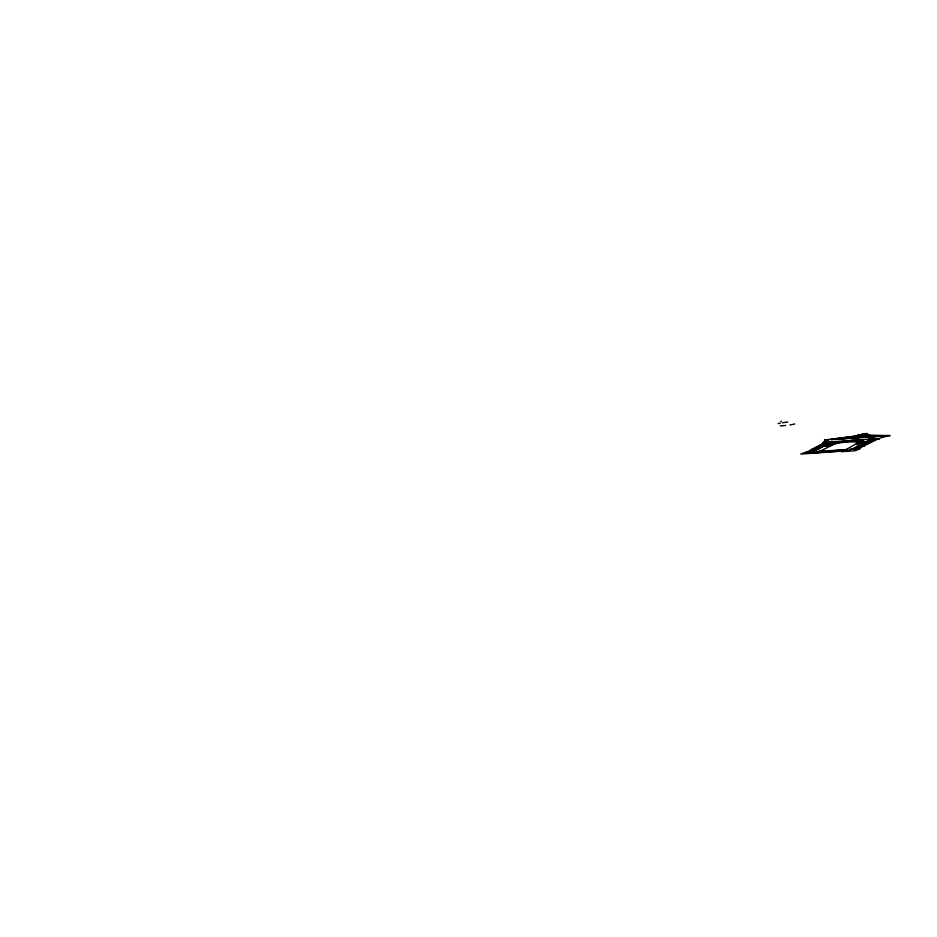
<?xml version="1.0" encoding="UTF-8"?>
<svg xmlns="http://www.w3.org/2000/svg" width="937" height="937" viewBox="0 0 937 937"><rect width="100%" height="100%" fill="white"/><g stroke="black" fill="none" stroke-linecap="round" stroke-linejoin="round"><path stroke-width="1.41" d="M856.933 437.192L860.869 436.63M854.064 437.333L854.591 437.017L853.9 437.321M869.852 436.478L865.167 436.982M857.636 435.307L866.807 433.573L864.851 433.972A14.43 1.956 -6.6 0 1 864.628 433.96L866.643 433.515M855.821 437.274L861.958 436.783L857.074 437.345L858.362 437.333M857.823 437.649L860.869 436.712M867.381 434.534L865.882 434.768M845.303 438.446L840.454 438.645L846.966 438.071M867.615 436.947L866.807 436.97L868.423 436.583M865.905 434.721L867.346 434.499L866.057 434.581A12.286 1.663 -6.6 0 1 865.776 434.592L862.918 435.061A4.58 0.621 -6.6 0 1 861.513 435.155L859.979 435.236M867.92 434.499L866.76 434.815L869.524 434.627L862.227 435.19M865.144 436.947L867.334 436.689L865.331 436.935M833.672 441.831L830.135 442.264L830.838 441.924M847.68 440.987L846.849 441.081M833.473 441.854L830.861 442.393M865.238 436.396L864.406 436.63A14.488 1.968 -6.6 0 1 862.192 437.04L860.716 437.263L861.841 437.099M860.658 436.771L855.868 437.392M846.088 450.908L846.205 450.802A15.941 2.167 -6.6 0 0 846.334 450.638L814.476 452.805M847.704 441.386L846.451 441.468M869.993 439.453L871.445 439.266L868.904 439.629L872.417 439.266A5.903 0.796 -6.6 0 1 875.322 439.031L879.433 438.692L877.582 438.668M864.195 434.007L864.23 433.983A8.222 1.113 -6.6 0 0 864.336 433.901L865.671 433.562L864.137 434.018A16.714 2.272 -6.6 0 1 863.949 433.925L864.382 433.667M865.343 436.911L865.975 436.747M847.306 441.795L848.372 441.034M867.182 434.592L866.034 434.545A14.781 2.003 -6.6 0 1 865.917 434.557L864.851 434.873A13.024 1.769 -6.6 0 1 864.5 434.955M857.015 437.122L860.787 436.583M850.796 437.884L848.594 438.2L852.213 437.661A8.808 1.195 -6.6 0 1 852.342 437.708L852.881 437.755A8.538 1.16 -6.6 0 0 854.567 437.708L855.071 437.684M850.655 437.942L848.969 438.024L851.007 437.802M806.687 452.149L811.981 449.537M812.449 449.104L824.396 442.803L822.92 442.639L826.282 442.217L823.26 442.674L826.024 442.346L823.436 442.651L825.837 442.381L824.642 442.381M807.272 452.114L807.952 451.739M813.023 449.057L824.478 443.002M831.096 439.558L883.626 435.974L861.056 435.81L831.119 439.547L883.532 435.998M807.963 452.067L808.643 451.693M813.714 449.01L825.181 442.955M808.139 452.044L808.818 451.681M813.89 448.999L825.356 442.943M808.83 451.997L809.697 451.622M813.152 449.713L813.89 449.397M814.581 448.952L826.223 442.873M809.697 451.939L810.564 451.564M814.019 449.655L814.768 449.338M815.459 448.893L827.09 442.814M810.564 451.88L811.43 451.505M814.885 449.596L815.635 449.28M816.326 448.835L827.957 442.756M811.43 451.821L812.121 451.458M817.193 448.776L828.648 442.709M811.618 451.81L812.297 451.447M817.369 448.764L828.823 442.697M812.309 451.763L812.988 451.4M818.06 448.718L829.526 442.651M812.484 451.751L817.767 449.139L812.976 451.716M818.235 448.706L832.911 441.866L829.386 442.182M818.751 448.659L830.58 442.405M818.329 449.104L819.395 448.612L810.985 449.608L818.446 449.116M823.963 446.164L829.854 445.754M824.794 445.719L830.615 445.356M825.11 445.555L832.548 444.981L819.582 451.4M825.392 445.403L831.283 445.005M813.41 451.939L814.019 452.255M818.212 451.505L814.827 452.676A18.553 2.518 -6.6 0 0 813.703 453.063L814.054 452.993A15.578 2.12 -6.6 0 1 815.096 452.641L816.806 452.243M818.036 451.704L847.153 449.772M831.587 445.04L837.608 443.189L847.446 441.795L858.948 442.077L857.847 443.201L863.809 442.756M817.064 452.946L800.784 454.047L805.75 452.22L813.913 451.646M854.731 436.162L857.695 435.377M861.63 434.522L862.45 434.299L861.689 434.428M852.611 440.495L852.389 440.495A6.559 0.89 -6.6 0 0 851.464 440.531L850.714 440.753A5.493 0.75 -6.6 0 0 850.152 440.8L850.011 440.812M848.77 440.987L849.812 440.882A6.559 0.89 -6.6 0 1 850.773 440.788L850.89 440.777A6.524 0.89 -6.6 0 1 851.768 440.741L853.338 440.484A6.149 0.832 -6.6 0 0 854.134 440.449L853.701 440.683A6.828 0.925 -6.6 0 1 853.279 440.706L847.06 441.831L847.997 441.069A6.301 0.855 -6.6 0 1 847.563 441.104L847.915 440.882A6.137 0.832 -6.6 0 0 848.969 440.777L849.063 440.765M853.584 440.507L853.642 440.507A6.582 0.89 -6.6 0 0 853.982 440.495L853.759 440.648A6.969 0.949 -6.6 0 1 853.291 440.671L853.338 440.519M866.479 433.772L864.511 434.159M856.898 443.353L863.527 442.908M842.668 451.201L841.754 451.681L854.977 450.779L860.178 448.741L851.616 449.081M846.041 449.596L857.074 443.306M845.865 450.264L847.493 449.479L818.095 451.482M846.767 450.92L851.042 449.373M857.823 446.024L856.758 446.516L865.109 445.52L857.706 446.012M862.239 443.588L856.348 443.986M863.071 443.142L857.179 443.552M852.541 449.034L857.449 446.434M852.682 449.046L857.835 446.41M853.127 448.987L853.818 448.624M858.878 445.942L870.344 439.875M853.818 448.94L854.685 448.565M858.14 446.656L858.889 446.34M859.58 445.895L871.211 439.816M854.685 448.882L855.551 448.507M859.006 446.598L859.756 446.281M860.447 445.836L872.078 439.758M855.563 448.823L856.418 448.448M859.873 446.539L860.623 446.223M861.314 445.778L872.944 439.699M856.43 448.764L857.121 448.401M862.181 445.719L873.647 439.652M856.605 448.753L857.296 448.39M862.356 445.707L873.823 439.64M857.296 448.706L857.987 448.343M863.047 445.661L874.514 439.594M857.472 448.694L858.163 448.331M863.223 445.649L874.689 439.582M858.163 448.647L859.03 448.273M862.485 446.363L863.235 446.047M863.926 445.602L875.556 439.523M858.69 448.612L863.633 446.012M864.464 445.567L877.594 439.172M865.027 434.054L864.5 434.346L867.931 434.44M826.68 442.358L826.551 442.393A5.903 0.796 -6.6 0 1 829.819 442.135L833.169 441.842L830.323 442.182L832.349 442.077M813.503 453.145L846.322 450.838A18.166 2.46 -6.6 0 0 846.521 450.58M875.708 439.031L879.211 438.727L876.845 438.739M871.375 439.09L869.138 439.512L871.223 439.219M846.872 438.071L845.35 438.411M849.215 437.907L850.093 437.802M865.753 434.007C865.179 433.819 867.674 433.866 866.409 434.1M864.675 434.311L862.895 434.417L863.563 434.299M850.023 437.895L850.398 437.79M866.514 433.597L865.612 433.796A16.831 2.284 -6.6 0 1 865.074 433.925L865.226 434.018M849.636 437.907L848.852 438.27M883.966 435.764L861.724 435.459L831.587 439.336M778.12 423.606L779.186 423.36M875.954 439.488L869.302 439.535L869.993 439.301M866.338 436.806L868.388 436.525M869.313 439.301L868.646 439.512L871.012 439.02L830.99 441.866M861.267 437.251A8.538 1.16 -6.6 0 0 863.223 437.064L868.236 436.607L865.015 437.181M851.651 449.104L849.976 449.444L850.749 449.502M863.364 434.335L863.926 433.913M832.524 442.159L833.684 441.749M860.787 435.155L861.583 435.143M854.685 437.708L854.556 437.614A12.743 1.733 -6.6 0 1 853.748 437.72L851.264 437.579M876.751 438.832L876.001 439.137L877.196 439.184M779.76 423.231L780.357 423.102M865.144 433.936L865.835 433.808M824.993 442.662L825.509 442.358M869.653 439.301L872.534 439.23A6.196 0.843 -6.6 0 1 875.685 438.996M791.906 424.566L792.526 424.449M861.115 437.263L862.485 436.982A17.182 2.331 -6.6 0 0 864.113 436.665L865.249 436.337M862.251 437.005L864.418 436.337L860.904 437.263M863.551 434.124L862.942 434.124L863.867 434.018M837.327 442.744L834.059 443.353A15.531 2.108 -6.6 0 0 828.331 445.18L838.357 442.533A15.929 2.167 -6.6 0 1 844.869 441.632L846.474 441.503M863.937 436.911L862.274 437.134A12.743 1.733 -6.6 0 1 861.29 437.228L861.115 437.192M837.42 442.697L844.998 441.655M791.273 424.684L789.938 424.906M849.25 437.766L848.137 438.047L851.03 437.579M866.444 436.865L865.964 436.888M782.278 422.751L786.412 422.2M867.838 436.9L875.463 436.267L874.139 436.478M849.519 437.72L850.234 437.638M873.998 436.501L869.876 436.619M877.746 439.148C875.334 439.512 884.177 436.595 890.15 435.564L862.251 435.166L824.408 440.039L828.601 440.285L823.002 442.814L824.572 442.744M866.737 436.97L866.924 436.49M866.233 436.548L864.5 436.829A8.808 1.195 -6.6 0 0 864.16 436.9M826.551 445.333A19.396 2.635 -6.6 0 1 846.029 441.163L846.31 441.104M870.075 439.582L871.269 439.301L868.868 439.605M787.115 422.13L787.83 422.06M784.995 425.527L785.71 425.457M824.255 442.814L822.557 442.709L825.509 442.217M870.004 439.722L858.444 445.989L870.157 439.711L868.962 439.769M862.965 435.061L863.926 434.944M866.561 436.993L865.975 437.087M850.058 438.176L849.707 438.223M823.846 443.072L830.1 442.615M811.009 449.865L817.251 449.409M856.875 446.738L863.118 446.293M807.331 451.81L813.574 451.353M853.197 448.682L859.44 448.237M813.234 452.056L814.476 451.868L813.761 451.693M813.878 452.302L812.426 453.262M851.077 440.73L851.206 440.718A5.493 0.75 -6.6 0 1 851.745 440.695L853.08 440.531M862.45 442.896L862.661 442.873A19.396 2.635 -6.6 0 0 855.528 440.507L855.048 440.531M848.934 438.165L846.966 438.165L848.699 438.2M851.686 440.554L851.745 440.554A7.063 0.96 -6.6 0 1 852.084 440.542L852.143 440.542M780.322 425.831L780.943 425.808M852.611 441.058L858.655 441.011M852.131 440.73L852.295 440.671A5.212 0.703 -6.6 0 1 852.717 440.659L852.834 440.718M854.462 440.507L855.399 440.484M855.118 440.987L856.242 440.94M832.7 441.655L833.543 441.69M856.277 440.976L858.491 441.011M858.901 441.093L861.841 441.784L860.775 442.978L862.157 442.123L859.323 441.128M854.708 437.579L854.275 437.579A14.488 1.968 -6.6 0 1 853.185 437.392L853.373 437.368A17.171 2.331 -6.6 0 0 854.228 437.52L854.919 437.602M862.731 434.452L862.696 434.463M784.292 425.585A11.549 1.569 -6.6 0 1 781.575 425.773M780.802 421.345A18.471 2.506 -6.6 0 1 781.423 421.252M794.763 423.946A11.49 1.558 -6.6 0 1 793.124 424.32M851.288 440.577A5.845 0.796 -6.6 0 0 850.363 440.659L849.203 440.788A7.25 0.984 -6.6 0 1 849.777 440.835L850.292 440.671A6.36 0.867 -6.6 0 1 850.96 440.566M855.668 440.472A19.654 2.67 -6.6 0 1 862.86 442.861M826.329 445.356A19.642 2.67 -6.6 0 1 846.041 441.128M877.044 438.961L877.91 438.879L877.137 438.926M859.979 435.061L860.26 434.897A14.957 2.026 -6.6 0 1 860.435 434.827L858.269 435.213L859.979 435.061M847.962 438.059L848.055 438.012"/></g></svg>
